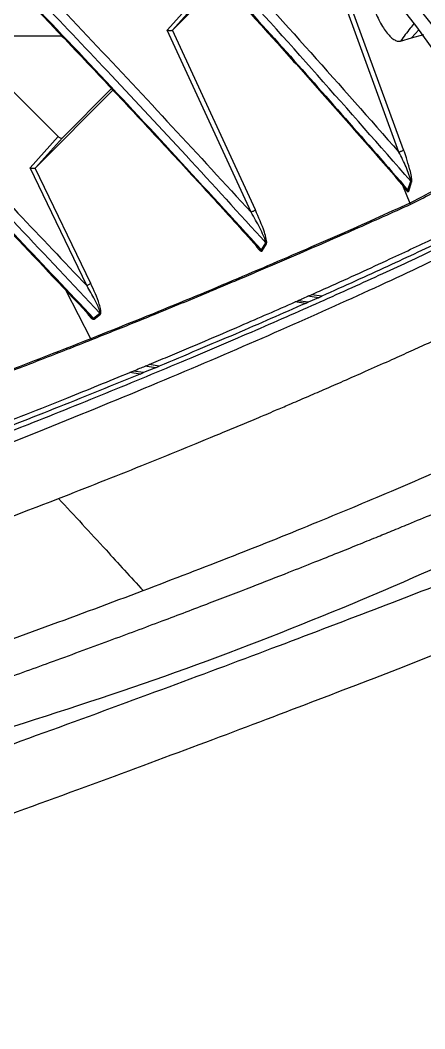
# Model space of a CAD drawing. Extents: x 939 to 1039, y 781 to 934.
# Drawn here: x 1024.659 to 1026.654, y 868.521 to 873.499 of the extents above; entities that cross this region are included whole.
import ezdxf

# ---------------------------------------------------------------- set-up
doc = ezdxf.new("R2010")
doc.units = 0
doc.header["$MEASUREMENT"] = 0
doc.layers.add('1', color=4, linetype='Continuous')

# ---------------------------------------------------------------- blocks, each defined once
blk = doc.blocks.new('Envoy')
at = {"layer": '1', "color": 3, "linetype": 'Continuous', "lineweight": 25}
for p, q in [((87.8728, 73.6732), (87.4048, 74.9554)), ((87.8956, 73.684), (87.4386, 74.9335)), ((85.329, 74.6127), (86.193, 73.7501)), ((87.7101, 74.609), (87.9597, 74.2917)), ((86.7566, 74.2758), (86.9954, 74.5162)), ((86.7294, 74.2754), (86.865, 74.4267)), ((86.7566, 74.2758), (86.8857, 74.4199)), ((87.1436, 73.3764), (86.7294, 74.2754)), ((86.7566, 74.2758), (86.7553, 74.2749)), ((87.1648, 73.3878), (86.7553, 74.2749)), ((87.9347, 74.2373), (87.9701, 74.2772)), ((87.9597, 74.2917), (88.048, 74.1679)), ((85.6958, 74.2464), (86.2106, 74.2464)), ((87.8804, 74.2214), (87.9347, 74.2373)), ((87.9347, 74.2373), (87.9961, 74.2541)), ((86.081, 73.5957), (86.4622, 73.9795)), ((86.2137, 73.7434), (86.4554, 73.9867)), ((86.054, 73.5954), (86.193, 73.7501)), ((86.081, 73.5957), (86.2137, 73.7434)), ((86.333, 73.0145), (86.054, 73.5954)), ((86.081, 73.5957), (86.0794, 73.5946)), ((86.3529, 73.0252), (86.0794, 73.5946)), ((87.9167, 73.4868), (87.9307, 73.5304)), ((87.921, 73.4813), (87.9351, 73.5248)), ((87.8905, 73.5101), (87.9264, 73.4212)), ((87.8967, 73.5029), (87.9094, 73.4837)), ((87.1947, 73.1903), (87.2156, 73.226)), ((87.2192, 73.2213), (87.2156, 73.226)), ((87.1983, 73.1856), (87.2192, 73.2213)), ((86.3538, 72.7523), (86.2311, 72.9893)), ((87.4122, 72.9267), (87.3609, 72.9341)), ((87.4252, 72.9325), (87.3738, 72.9398)), ((87.4122, 72.9267), (87.4252, 72.9325)), ((87.4752, 72.9547), (87.4237, 72.962)), ((87.4752, 72.9547), (87.4252, 72.9325)), ((87.4924, 72.9624), (87.441, 72.9697)), ((87.4752, 72.9547), (87.4924, 72.9624)), ((86.3661, 72.8541), (86.3972, 72.8792)), ((86.3695, 72.8491), (86.4006, 72.8742)), ((86.4006, 72.8742), (86.3972, 72.8792)), ((86.6906, 72.6172), (86.6402, 72.625)), ((86.5959, 72.5781), (86.5457, 72.5859)), ((86.6129, 72.585), (86.5627, 72.5928)), ((86.5959, 72.578), (86.6129, 72.585)), ((86.6716, 72.6093), (86.6129, 72.585)), ((86.6716, 72.6093), (86.6212, 72.6171)), ((86.6716, 72.6093), (86.6906, 72.6172))]:
    blk.add_line(p, q, dxfattribs=at)
for centre, radius, start, end in [((87.9179, 73.5158), 0.0194, 27.4786, 48.5804), ((87.9038, 73.4723), 0.0195, 27.6926, 48.4213), ((87.9464, 73.4277), 0.0211, 197.9692, 217.7228), ((86.3746, 72.7607), 0.0224, 201.8185, 217.6875)]:
    blk.add_arc(centre, radius, start, end, dxfattribs=at)
for points, knots in [([(89.809, 73.1964), (89.5672, 73.5178), (89.0861, 74.1572), (88.3075, 75.0685), (87.5102, 75.9534), (86.6882, 76.8119), (85.853, 77.645), (85.0072, 78.4568), (84.1409, 79.2387), (83.2433, 79.9958), (82.6155, 80.4655), (82.2998, 80.7017)], [0, 0, 0, 0, 0.113392, 0.225638, 0.337341, 0.448782, 0.560233, 0.669481, 0.778832, 0.888788, 1, 1, 1, 1]), ([(89.328, 72.7152), (89.2397, 72.8472), (89.0613, 73.1138), (88.7803, 73.5116), (88.4858, 73.9122), (88.1769, 74.3146), (87.8627, 74.707), (87.4882, 75.1562), (87.0421, 75.6661), (86.5027, 76.2493), (85.999, 76.7651), (85.5506, 77.2057), (85.1753, 77.5621), (84.8055, 77.9012), (84.4419, 78.2231), (84.0738, 78.5375), (83.6188, 78.9116), (83.0729, 79.3368), (82.4454, 79.7963), (82.0222, 80.0809), (81.8136, 80.2212)], [0, 0, 0, 0, 0.044709, 0.090349, 0.13691, 0.18438, 0.232745, 0.277955, 0.348418, 0.422679, 0.500679, 0.550525, 0.598903, 0.645795, 0.691185, 0.735062, 0.781563, 0.856423, 0.929252, 1, 1, 1, 1]), ([(87.9307, 73.5304), (87.6247, 73.8793), (87.0128, 74.5772), (86.3701, 75.2478), (86.0488, 75.5831)], [0, 0, 0, 0, 0.500027, 1, 1, 1, 1]), ([(86.0953, 75.6052), (86.3983, 75.2892), (87.0042, 74.6572), (87.5832, 74.0013), (87.8727, 73.6732)], [0, 0, 0, 0, 0.49994, 1, 1, 1, 1]), ([(86.017, 75.5528), (86.0746, 75.4933), (86.1876, 75.3765), (86.3485, 75.2082), (86.4936, 75.0554), (86.6183, 74.9229), (86.723, 74.8109), (86.8111, 74.7162), (86.9008, 74.6192), (87.0075, 74.5032), (87.143, 74.3549), (87.304, 74.1767), (87.4901, 73.9685), (87.6922, 73.7395), (87.831, 73.579), (87.9003, 73.4987)], [0, 0, 0, 0, 0.089081, 0.174946, 0.250519, 0.315801, 0.370792, 0.415493, 0.45496, 0.512985, 0.585076, 0.671234, 0.771458, 0.88575, 1, 1, 1, 1]), ([(86.0187, 75.5577), (86.235, 75.3324), (86.6674, 74.8819), (87.3013, 74.1923), (87.7115, 73.722), (87.9167, 73.4868)], [0, 0, 0, 0, 0.333307, 0.666645, 1, 1, 1, 1]), ([(85.5108, 75.0366), (85.6068, 74.9381), (85.8087, 74.731), (86.1239, 74.4027), (86.4658, 74.0415), (86.8338, 73.6465), (87.0851, 73.3696), (87.2156, 73.226)], [0, 0, 0, 0, 0.165885, 0.348821, 0.548818, 0.765883, 1, 1, 1, 1]), ([(85.5611, 75.0519), (85.8287, 74.7762), (86.3639, 74.2249), (86.8837, 73.6593), (87.1436, 73.3764)], [0, 0, 0, 0, 0.4999478, 1, 1, 1, 1]), ([(85.4804, 75.0043), (85.5314, 74.9521), (85.632, 74.849), (85.7756, 74.7008), (85.9057, 74.5658), (86.0178, 74.449), (86.1119, 74.3503), (86.1912, 74.267), (86.2796, 74.1737), (86.3944, 74.0521), (86.5497, 73.8864), (86.7384, 73.6833), (86.9499, 73.4537), (87.0973, 73.2908), (87.1715, 73.2089)], [0, 0, 0, 0, 0.088769, 0.175087, 0.25106, 0.316688, 0.371969, 0.416904, 0.456579, 0.528271, 0.620327, 0.732748, 0.86553, 1, 1, 1, 1]), ([(87.1947, 73.1903), (86.9137, 73.498), (86.3516, 74.1133), (85.771, 74.7116), (85.4807, 75.0107)], [0, 0, 0, 0, 0.500025, 1, 1, 1, 1]), ([(87.5628, 74.8796), (87.6684, 74.7548), (87.8806, 74.5036), (88.0795, 74.2435), (88.1795, 74.1127)], [0, 0, 0, 0, 0.497117, 1, 1, 1, 1]), ([(87.7094, 74.6054), (87.7086, 74.5876), (87.7068, 74.5477), (87.7193, 74.4736), (87.7418, 74.3955), (87.7729, 74.3226), (87.8095, 74.2627), (87.8411, 74.2314), (87.8649, 74.2196), (87.8753, 74.2208), (87.8804, 74.2214)], [0, 0, 0, 0, 0.113406, 0.253255, 0.397292, 0.545453, 0.696061, 0.84856, 0.924519, 1, 1, 1, 1]), ([(86.3972, 72.8792), (86.2634, 73.0218), (86.0034, 73.2989), (85.6208, 73.6986), (85.2594, 74.072), (85.0245, 74.3112), (84.911, 74.4269)], [0, 0, 0, 0, 0.273502, 0.531333, 0.773495, 1, 1, 1, 1]), ([(84.9654, 74.4352), (85.1954, 74.2004), (85.6555, 73.7308), (86.1072, 73.2533), (86.333, 73.0145)], [0, 0, 0, 0, 0.499965, 1, 1, 1, 1]), ([(84.8781, 74.3963), (85.1041, 74.1657), (85.5963, 73.6637), (86.0784, 73.1521), (86.3392, 72.8755)], [0, 0, 0, 0, 0.4592433, 1, 1, 1, 1]), ([(86.3661, 72.8541), (86.1212, 73.1141), (85.6314, 73.6342), (85.1314, 74.1446), (84.8814, 74.3998)], [0, 0, 0, 0, 0.500017, 1, 1, 1, 1]), ([(86.7294, 74.2754), (86.7325, 74.2748), (86.7378, 74.2739), (86.7455, 74.2736), (86.7517, 74.2738), (86.7542, 74.2746), (86.7553, 74.2749)], [0, 0, 0, 0, 0.308048, 0.533679, 0.781311, 1, 1, 1, 1]), ([(87.9468, 74.3082), (87.9405, 74.3004), (87.9172, 74.2715), (87.896, 74.2425), (87.8804, 74.2214)], [0, 0, 0, 0, 0.2696498, 1, 1, 1, 1]), ([(87.9597, 74.2917), (87.9593, 74.2916), (87.9584, 74.2914), (87.9582, 74.2919), (87.9587, 74.2926), (87.9588, 74.2928)], [0, 0, 0, 0, 0.417026, 0.848306, 1, 1, 1, 1]), ([(86.193, 73.7501), (86.1949, 73.7484), (86.1987, 73.745), (86.2048, 73.7421), (86.2104, 73.7412), (86.2126, 73.7426), (86.2137, 73.7434)], [0, 0, 0, 0, 0.246577, 0.494849, 0.745029, 1, 1, 1, 1]), ([(87.8956, 73.684), (87.8952, 73.6835), (87.8942, 73.6827), (87.8914, 73.6809), (87.8869, 73.6785), (87.8813, 73.6761), (87.8765, 73.6744), (87.874, 73.6736), (87.8728, 73.6732)], [0, 0, 0, 0, 0.1367382, 0.2669671, 0.5000558, 0.733075, 0.8633239, 1, 1, 1, 1]), ([(87.9307, 73.5304), (87.9308, 73.5313), (87.9308, 73.5332), (87.9299, 73.5382), (87.9273, 73.548), (87.9201, 73.5693), (87.9028, 73.613), (87.8848, 73.6491), (87.8728, 73.6732)], [0, 0, 0, 0, 0.025395, 0.052604, 0.110527, 0.232977, 0.486327, 1, 1, 1, 1]), ([(87.9128, 73.6327), (87.9116, 73.637), (87.9067, 73.6545), (87.9004, 73.6712), (87.8956, 73.684)], [0, 0, 0, 0, 0.242201, 1, 1, 1, 1]), ([(87.9351, 73.5248), (87.9354, 73.5259), (87.9359, 73.5283), (87.9361, 73.535), (87.9346, 73.551), (87.9276, 73.585), (87.9186, 73.6142), (87.9128, 73.6327)], [0, 0, 0, 0, 0.046415, 0.104206, 0.219976, 0.505113, 1, 1, 1, 1]), ([(86.054, 73.5954), (86.0568, 73.595), (86.0621, 73.5942), (86.0695, 73.5937), (86.0757, 73.5938), (86.0782, 73.5944), (86.0794, 73.5946)], [0, 0, 0, 0, 0.279647, 0.540521, 0.78043, 1, 1, 1, 1]), ([(88.2068, 73.6089), (88.1855, 73.5892), (88.1605, 73.5661), (88.1156, 73.531), (88.0498, 73.4833), (87.9774, 73.4468), (87.9264, 73.4212)], [0, 0, 0, 0, 0.268602, 0.314799, 0.517091, 1, 1, 1, 1]), ([(88.2107, 73.6016), (88.1822, 73.5762), (88.1277, 73.5274), (88.0336, 73.4655), (87.9644, 73.4317), (87.9298, 73.4148)], [0, 0, 0, 0, 0.352702, 0.676088, 1, 1, 1, 1]), ([(87.9006, 73.4989), (87.9012, 73.498), (87.9047, 73.4929), (87.9083, 73.4895), (87.9113, 73.4867)], [0, 0, 0, 0, 0.174241, 1, 1, 1, 1]), ([(87.9094, 73.4837), (87.9108, 73.4822), (87.913, 73.48), (87.9161, 73.4782), (87.9183, 73.4779), (87.9201, 73.4791), (87.9207, 73.4806), (87.921, 73.4813)], [0, 0, 0, 0, 0.309475, 0.46963, 0.698635, 0.847481, 1, 1, 1, 1]), ([(87.9113, 73.4867), (87.9119, 73.4862), (87.9132, 73.4852), (87.9149, 73.4846), (87.9162, 73.485), (87.9165, 73.4862), (87.9167, 73.4868)], [0, 0, 0, 0, 0.268948, 0.521997, 0.761514, 1, 1, 1, 1]), ([(91.2045, 73.4525), (90.9784, 73.2902), (90.5261, 72.9657), (89.8102, 72.5201), (89.0674, 72.1052), (88.2956, 71.724), (87.4955, 71.3766), (86.6699, 71.0606), (86.0969, 70.8786), (85.8104, 70.7877)], [0, 0, 0, 0, 0.142857, 0.285714, 0.428571, 0.571429, 0.714286, 0.857143, 1, 1, 1, 1]), ([(87.9264, 73.4212), (87.813, 73.37), (87.5862, 73.2677), (87.2049, 73.1024), (86.7978, 72.9303), (86.5018, 72.8117), (86.3538, 72.7523)], [0, 0, 0, 0, 0.249996, 0.499995, 0.749996, 1, 1, 1, 1]), ([(87.9298, 73.4148), (87.8391, 73.374), (87.6603, 73.2937), (87.4343, 73.1951), (87.2724, 73.1254), (87.1785, 73.0853), (87.0857, 73.0459), (87.0005, 73.01), (86.9055, 72.9702), (86.7987, 72.9259), (86.6793, 72.8768), (86.5672, 72.8312), (86.4623, 72.789), (86.392, 72.761), (86.3569, 72.747)], [0, 0, 0, 0, 0.200875, 0.396231, 0.456503, 0.516239, 0.57544, 0.630724, 0.673355, 0.748347, 0.821887, 0.882771, 0.941398, 1, 1, 1, 1]), ([(87.1648, 73.3878), (87.1637, 73.387), (87.1616, 73.3854), (87.1563, 73.3824), (87.1502, 73.3793), (87.1459, 73.3774), (87.1436, 73.3764)], [0, 0, 0, 0, 0.265104, 0.500008, 0.734899, 1, 1, 1, 1]), ([(87.2156, 73.226), (87.2157, 73.2263), (87.2159, 73.2271), (87.2159, 73.2293), (87.2139, 73.2399), (87.2034, 73.2647), (87.1805, 73.3131), (87.1584, 73.351), (87.1436, 73.3764)], [0, 0, 0, 0, 0.012078, 0.024804, 0.051837, 0.232456, 0.486213, 1, 1, 1, 1]), ([(87.2192, 73.2213), (87.2197, 73.2223), (87.2206, 73.2247), (87.2206, 73.2326), (87.2176, 73.2507), (87.2016, 73.3047), (87.1807, 73.3519), (87.1648, 73.3878)], [0, 0, 0, 0, 0.032066, 0.075184, 0.158067, 0.359047, 1, 1, 1, 1]), ([(88.3706, 73.3471), (88.2889, 73.3074), (88.123, 73.2268), (87.8463, 73.0972), (87.5429, 72.9592), (87.2098, 72.8121), (86.8463, 72.6563), (86.4569, 72.4944), (85.9973, 72.3089), (85.4647, 72.1007), (84.8503, 71.8683), (84.2136, 71.6339), (83.7653, 71.4737), (83.543, 71.3943)], [0, 0, 0, 0, 0.073434, 0.149042, 0.226912, 0.307125, 0.389668, 0.474472, 0.55786, 0.670736, 0.782355, 0.892082, 1, 1, 1, 1]), ([(83.4686, 71.3108), (83.5911, 71.3544), (83.959, 71.4856), (84.5441, 71.6987), (85.2091, 71.9476), (85.834, 72.1895), (86.4154, 72.423), (86.9533, 72.6483), (87.446, 72.8637), (87.8984, 73.0695), (88.161, 73.196), (88.2922, 73.2592)], [0, 0, 0, 0, 0.059169, 0.177623, 0.296079, 0.414529, 0.53298, 0.649693, 0.766504, 0.883304, 1, 1, 1, 1]), ([(87.441, 72.9697), (87.4678, 72.9817), (87.602, 73.0418), (87.8132, 73.1383), (87.9829, 73.2186), (88.0587, 73.2545)], [0, 0, 0, 0, 0.121464, 0.607373, 1, 1, 1, 1]), ([(88.1108, 73.2474), (88.0145, 73.2019), (87.8209, 73.1103), (87.6023, 73.0119), (87.4924, 72.9624)], [0, 0, 0, 0, 0.496775, 1, 1, 1, 1]), ([(87.1634, 73.2178), (87.1656, 73.214), (87.173, 73.2015), (87.183, 73.1909), (87.1908, 73.1851), (87.1939, 73.1838), (87.1965, 73.1835), (87.1978, 73.1849), (87.1983, 73.1856)], [0, 0, 0, 0, 0.199856, 0.658792, 0.765322, 0.826143, 0.920308, 1, 1, 1, 1]), ([(87.1717, 73.2091), (87.1723, 73.2083), (87.1768, 73.2025), (87.1833, 73.1957), (87.1902, 73.19), (87.193, 73.1891), (87.1942, 73.1894), (87.1945, 73.19), (87.1947, 73.1903)], [0, 0, 0, 0, 0.080047, 0.573774, 0.801279, 0.903769, 0.952249, 1, 1, 1, 1]), ([(87.1983, 73.1856), (87.1978, 73.1864), (87.1968, 73.1881), (87.1954, 73.1895), (87.1947, 73.1903)], [0, 0, 0, 0, 0.491115, 1, 1, 1, 1]), ([(86.3529, 73.0252), (86.3518, 73.0244), (86.3497, 73.023), (86.3448, 73.0202), (86.3391, 73.0173), (86.3351, 73.0154), (86.333, 73.0145)], [0, 0, 0, 0, 0.264069, 0.500017, 0.735952, 1, 1, 1, 1]), ([(86.4006, 72.8742), (86.4012, 72.8749), (86.4025, 72.8764), (86.403, 72.8796), (86.4032, 72.8823), (86.4033, 72.8858), (86.4019, 72.8992), (86.3884, 72.948), (86.3683, 72.9917), (86.3529, 73.0252)], [0, 0, 0, 0, 0.031079, 0.06899, 0.07721, 0.093113, 0.147152, 0.345395, 1, 1, 1, 1]), ([(86.3972, 72.8792), (86.3975, 72.8794), (86.3979, 72.8799), (86.3983, 72.8814), (86.3982, 72.8853), (86.3925, 72.9068), (86.37, 72.952), (86.3466, 72.9915), (86.333, 73.0145)], [0, 0, 0, 0, 0.011882, 0.024082, 0.049941, 0.106754, 0.482646, 1, 1, 1, 1]), ([(86.6402, 72.625), (86.6712, 72.6379), (86.8263, 72.7025), (87.0712, 72.8067), (87.272, 72.8949), (87.3609, 72.9341)], [0, 0, 0, 0, 0.122208, 0.611083, 1, 1, 1, 1]), ([(87.4122, 72.9267), (87.2986, 72.8767), (87.0693, 72.7759), (86.8176, 72.6704), (86.6906, 72.6172)], [0, 0, 0, 0, 0.4955653, 1, 1, 1, 1]), ([(87.3609, 72.9341), (87.3628, 72.9349), (87.3671, 72.9368), (87.3714, 72.9388), (87.3738, 72.9398)], [0, 0, 0, 0, 0.4390272, 1, 1, 1, 1]), ([(87.3738, 72.9398), (87.3806, 72.9429), (87.3973, 72.9503), (87.4139, 72.9577), (87.4237, 72.962)], [0, 0, 0, 0, 0.407463, 1, 1, 1, 1]), ([(87.4237, 72.962), (87.426, 72.963), (87.4317, 72.9656), (87.4375, 72.9682), (87.4409, 72.9697)], [0, 0, 0, 0, 0.390626, 1, 1, 1, 1]), ([(86.1943, 71.964), (86.3325, 72.0184), (86.6083, 72.1269), (86.8986, 72.2457), (87.087, 72.3243), (87.1623, 72.3559), (87.2213, 72.3809), (87.2712, 72.4021), (87.3381, 72.4306), (87.4177, 72.4648), (87.5074, 72.5036), (87.6046, 72.546), (87.7125, 72.5936), (87.8038, 72.6343), (87.8745, 72.6661), (87.9212, 72.6872), (87.9652, 72.7073), (88.0072, 72.7264), (88.047, 72.7447), (88.104, 72.771), (88.1739, 72.8035), (88.2528, 72.8405), (88.3195, 72.8722), (88.3595, 72.8913), (88.3778, 72.9001)], [0, 0, 0, 0, 0.159638, 0.318415, 0.359826, 0.401157, 0.416576, 0.437531, 0.46746, 0.506317, 0.545814, 0.591526, 0.643402, 0.701391, 0.726608, 0.750159, 0.77286, 0.794715, 0.815726, 0.835897, 0.885812, 0.929774, 0.967826, 1, 1, 1, 1]), ([(86.3396, 72.8759), (86.3408, 72.8744), (86.3459, 72.8681), (86.3534, 72.8609), (86.3605, 72.8553), (86.3637, 72.8538), (86.3652, 72.8537), (86.3658, 72.854), (86.3661, 72.8541)], [0, 0, 0, 0, 0.144564, 0.598942, 0.811768, 0.909651, 0.955732, 1, 1, 1, 1]), ([(86.339, 72.8713), (86.3449, 72.8646), (86.3529, 72.8553), (86.3626, 72.8489), (86.367, 72.8478), (86.3687, 72.8487), (86.3695, 72.8491)], [0, 0, 0, 0, 0.565883, 0.77708, 0.903789, 1, 1, 1, 1]), ([(86.3695, 72.8491), (86.369, 72.8499), (86.3681, 72.8517), (86.3668, 72.8533), (86.3661, 72.8541)], [0, 0, 0, 0, 0.49113, 1, 1, 1, 1]), ([(86.3538, 72.7523), (86.1836, 72.6858), (85.8432, 72.5526), (85.4708, 72.4132), (85.2845, 72.3435)], [0, 0, 0, 0, 0.500001, 1, 1, 1, 1]), ([(86.3569, 72.747), (86.3165, 72.731), (86.2354, 72.6988), (86.1131, 72.651), (85.9961, 72.6055), (85.8854, 72.5627), (85.7838, 72.5236), (85.6513, 72.4728), (85.4889, 72.4109), (85.3544, 72.3602), (85.2884, 72.3354)], [0, 0, 0, 0, 0.1201, 0.24139, 0.35664, 0.456541, 0.555683, 0.64174, 0.824069, 1, 1, 1, 1]), ([(86.6109, 71.5094), (86.7613, 71.5671), (87.0621, 71.6824), (87.4767, 71.8494), (87.8636, 72.0115), (88.2336, 72.1734), (88.5829, 72.3336), (88.8931, 72.4836), (89.0822, 72.5809), (89.1786, 72.6325), (89.2047, 72.6466), (89.2304, 72.6606), (89.2557, 72.6745), (89.2809, 72.6885), (89.305, 72.702), (89.3206, 72.711), (89.328, 72.7152)], [0, 0, 0, 0, 0.125105, 0.2502101, 0.3753183, 0.5004309, 0.6405595, 0.7807052, 0.9040849, 0.917936, 0.9317917, 0.9456274, 0.959395, 0.9731852, 0.9873096, 1, 1, 1, 1]), ([(85.888, 71.0596), (85.976, 71.0912), (86.1652, 71.1594), (86.4367, 71.2593), (86.6993, 71.3574), (86.9336, 71.4463), (87.1415, 71.5264), (87.3133, 71.5935), (87.4541, 71.6492), (87.5678, 71.6945), (87.6684, 71.735), (87.7569, 71.771), (87.8396, 71.8047), (87.9327, 71.8431), (88.0442, 71.8894), (88.1761, 71.9448), (88.3202, 72.0063), (88.475, 72.0733), (88.6386, 72.1455), (88.8014, 72.2189), (88.9617, 72.2927), (89.1177, 72.3664), (89.255, 72.433), (89.3741, 72.4925), (89.4485, 72.5305), (89.4966, 72.5555), (89.5192, 72.5673), (89.5416, 72.5791), (89.5639, 72.5909), (89.5864, 72.6029), (89.608, 72.6145), (89.6222, 72.6222), (89.6289, 72.6258)], [0, 0, 0, 0, 0.051244, 0.110301, 0.165018, 0.215385, 0.261402, 0.303072, 0.332764, 0.359773, 0.384098, 0.405739, 0.425036, 0.445919, 0.47641, 0.511284, 0.55054, 0.594182, 0.642212, 0.694632, 0.744388, 0.797542, 0.854094, 0.893282, 0.93395, 0.943286, 0.952689, 0.962136, 0.971613, 0.98125, 0.991199, 1, 1, 1, 1]), ([(86.6212, 72.6171), (86.6237, 72.6181), (86.6301, 72.6207), (86.6364, 72.6234), (86.6402, 72.625)], [0, 0, 0, 0, 0.396343, 1, 1, 1, 1]), ([(85.7266, 72.2588), (85.7614, 72.2723), (85.9354, 72.3399), (86.2127, 72.4497), (86.443, 72.5439), (86.5457, 72.5859)], [0, 0, 0, 0, 0.121707, 0.608577, 1, 1, 1, 1]), ([(86.5959, 72.5781), (86.4646, 72.5244), (86.2017, 72.4169), (85.9176, 72.3059), (85.7754, 72.2503)], [0, 0, 0, 0, 0.499515, 1, 1, 1, 1]), ([(86.5457, 72.5858), (86.548, 72.5868), (86.5537, 72.5891), (86.5594, 72.5915), (86.5627, 72.5928)], [0, 0, 0, 0, 0.415437, 1, 1, 1, 1]), ([(86.5627, 72.5928), (86.5736, 72.5974), (86.5932, 72.6055), (86.6127, 72.6135), (86.6212, 72.6171)], [0, 0, 0, 0, 0.560163, 1, 1, 1, 1]), ([(90.0118, 72.3492), (89.9275, 72.3102), (89.759, 72.2322), (89.4584, 72.1011), (89.1219, 71.9592), (88.7454, 71.8054), (88.3297, 71.6398), (87.8744, 71.4624), (87.3802, 71.2737), (86.8468, 71.0736), (86.2782, 70.8637), (85.8689, 70.7155), (85.6641, 70.6414)], [0, 0, 0, 0, 0.099743, 0.199501, 0.29929, 0.399122, 0.499015, 0.598986, 0.699055, 0.799237, 0.899545, 1, 1, 1, 1]), ([(85.6487, 70.2943), (85.8522, 70.3682), (86.2591, 70.5157), (86.8242, 70.7253), (87.3542, 70.9253), (87.8451, 71.1143), (88.2974, 71.2922), (88.7105, 71.4586), (89.0846, 71.6136), (89.4192, 71.7567), (89.7181, 71.8892), (89.886, 71.9682), (89.9699, 72.0077)], [0, 0, 0, 0, 0.100467, 0.200771, 0.300938, 0.400986, 0.500935, 0.600809, 0.700633, 0.800426, 0.900208, 1, 1, 1, 1]), ([(83.5912, 71.017), (83.8277, 71.099), (84.3026, 71.2636), (84.9693, 71.5027), (85.6067, 71.7374), (85.9984, 71.8884), (86.1943, 71.964)], [0, 0, 0, 0, 0.2473432, 0.4967568, 0.7482383, 1, 1, 1, 1]), ([(86.1942, 71.964), (86.2723, 71.8794), (86.4117, 71.7284), (86.5501, 71.5763), (86.6109, 71.5094)], [0, 0, 0, 0, 0.559998, 1, 1, 1, 1]), ([(85.6182, 71.147), (85.7907, 71.2085), (86.1359, 71.3314), (86.4526, 71.4501), (86.611, 71.5094)], [0, 0, 0, 0, 0.499921, 1, 1, 1, 1]), ([(86.0734, 64.3603), (85.8506, 64.6539), (85.405, 65.2411), (84.7056, 66.1061), (83.9875, 66.9602), (83.2508, 67.8029), (82.4983, 68.6351), (81.7314, 69.4569), (80.9527, 70.2695), (80.4239, 70.8024), (80.1594, 71.0689)], [0, 0, 0, 0, 0.124918, 0.249862, 0.374801, 0.499753, 0.624752, 0.749804, 0.874893, 1, 1, 1, 1]), ([(91.3208, 70.4425), (91.2847, 70.3398), (91.2127, 70.1344), (91.0662, 69.7825), (90.8901, 69.3973), (90.6813, 68.9753), (90.44, 68.5172), (90.1665, 68.0233), (89.8609, 67.4944), (89.5239, 66.9314), (89.1564, 66.3357), (88.7586, 65.7077), (88.3338, 65.0512), (88.0269, 64.5888), (87.8735, 64.3576)], [0, 0, 0, 0, 0.083361, 0.166699, 0.250038, 0.333385, 0.416738, 0.500085, 0.583416, 0.666739, 0.750061, 0.83338, 0.916694, 1, 1, 1, 1])]:
    blk.add_open_spline(points, degree=3, knots=knots, dxfattribs=at)

msp = doc.modelspace()

# ---------------------------------------------------------------- block references
at = {"layer": '1'}
msp.add_blockref('Envoy', (938.6538, 799.1744), dxfattribs=at)

doc.saveas('drawing.dxf')
